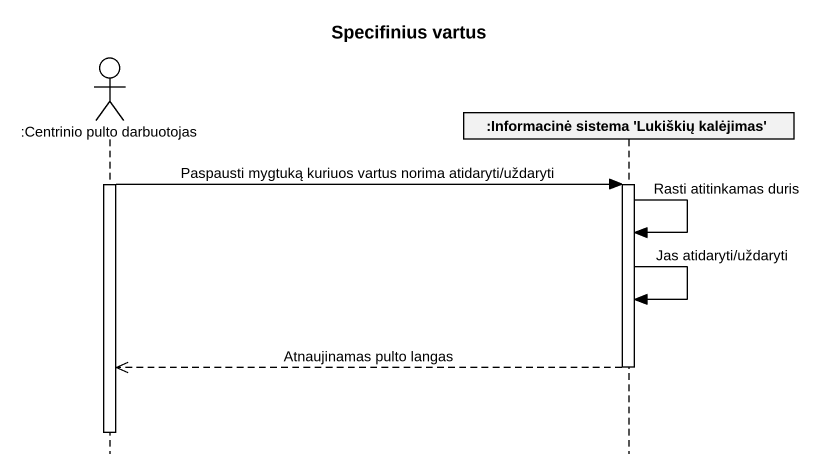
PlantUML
@startuml
title Specifinius vartus
hide footbox
actor ":Centrinio pulto darbuotojas" as Centrinio_pulto_darbuotojas
participant ":Informacinė sistema 'Lukiškių kalėjimas'" as Informacinė_sistema

activate Centrinio_pulto_darbuotojas
Centrinio_pulto_darbuotojas -> Informacinė_sistema : Paspausti mygtuką kuriuos vartus norima atidaryti/uždaryti
activate Informacinė_sistema
Informacinė_sistema -> Informacinė_sistema : Rasti atitinkamas duris
Informacinė_sistema -> Informacinė_sistema : Jas atidaryti/uždaryti
Informacinė_sistema -->> Centrinio_pulto_darbuotojas : Atnaujinamas pulto langas
deactivate Informacinė_sistema
deactivate Centrinio_pulto_darbuotojas
@enduml
